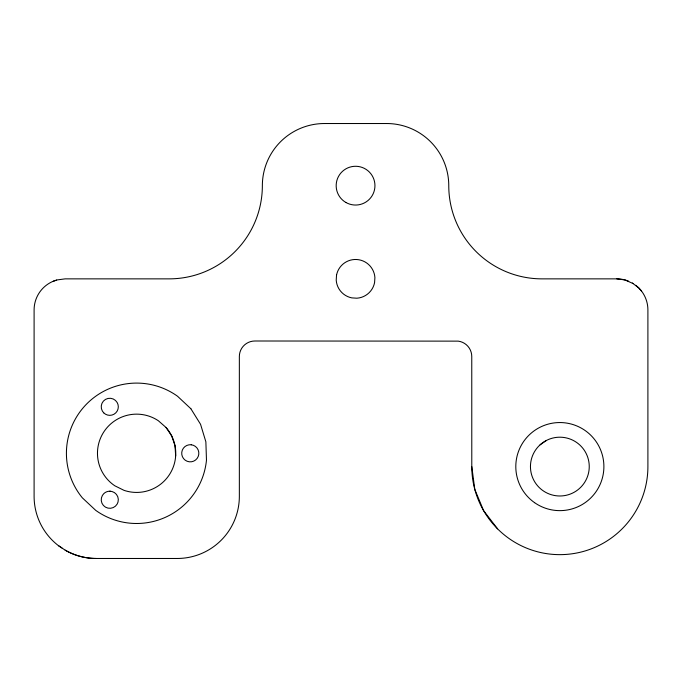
<?xml version="1.0" encoding="UTF-8"?>
<svg xmlns="http://www.w3.org/2000/svg" width="682" height="682" viewBox="0 0 682 682"><rect width="100%" height="100%" fill="white"/><g stroke="black" fill="none" stroke-linecap="round" stroke-linejoin="round"><path stroke-width="1.02" d="M540.084 444.826L546.393 440.453A29.403 29.403 0 0 1 589.214 468.014A29.403 29.403 0 0 1 543.938 491.313A29.403 29.403 0 0 1 546.393 440.453M497.587 528.857L483.589 510.622L474.791 489.386L471.791 466.59L471.765 356.533A15.533 15.533 0 0 0 458.261 341.136L254.88 341A15.533 15.533 0 0 0 239.348 356.524L239.348 496.343A62.139 62.139 0 0 1 177.218 558.473L96.239 558.473A62.139 62.139 0 0 1 65.165 550.152L58.413 545.634A62.139 62.139 0 0 1 34.1 496.343L34.1 309.935A31.065 31.065 0 0 1 53.281 281.231L56.623 280.089M53.281 281.231L57.126 279.927L65.165 278.861L169.153 278.861A93.204 93.204 0 0 0 262.357 185.657A62.13 62.13 0 0 1 324.487 123.527L386.626 123.527A62.139 62.139 0 0 1 448.765 185.657A93.204 93.204 0 0 0 541.968 278.861L616.835 278.861L624.874 279.927L633.263 283.627M109.802 491.211L112.01 491.509A8.551 8.551 0 0 1 118.029 501.995L117.168 504.058A8.551 8.551 0 0 1 105.48 507.152A8.551 8.551 0 0 1 102.385 495.464L103.749 493.7A8.551 8.551 0 0 1 109.802 491.211L110.518 491.304M58.413 545.634L61.951 547.996M632.367 283.03L638.804 287.966L641.481 291.018M166.067 427.512L158.386 420.768A39.138 39.138 0 0 0 104.09 431.501A39.138 39.138 0 0 0 114.823 485.797L123.979 490.332A39.138 39.138 0 0 0 166.067 427.512L171.728 436.011L175.001 445.696L175.658 455.891M616.835 278.861A31.065 31.065 0 0 1 628.719 281.231M635.743 285.281A31.065 31.065 0 0 1 647.9 309.935L647.9 466.59A88.055 88.055 0 0 1 559.845 554.645A88.055 88.055 0 0 1 471.791 466.59M96.239 558.473A62.147 62.147 0 0 1 65.165 550.152M336.541 275.11L336.217 280.166A19.386 19.386 0 0 0 351.81 297.881L356.857 298.204A19.386 19.386 0 0 0 374.58 282.621L374.904 277.565A19.386 19.386 0 0 0 336.541 275.11M191.25 444.775L189.016 444.817A8.559 8.559 0 0 0 181.77 452.311L181.804 454.544A8.559 8.559 0 0 0 198.777 454.255L198.743 452.021A8.559 8.559 0 0 0 191.25 444.775M190.866 408.731L177.49 396.208A70.212 70.212 0 0 0 82.343 497.834L95.727 510.366A70.212 70.212 0 0 0 206.476 460.145L205.87 441.834L200.551 424.289L190.866 408.731M103.732 412.857L102.368 411.084A8.551 8.551 0 0 1 105.497 399.405A8.551 8.551 0 0 1 117.176 402.533L118.029 404.597A8.551 8.551 0 0 1 103.732 412.857M534.586 502.668A44.04 44.04 0 0 0 603.723 470.427A44.04 44.04 0 0 0 541.235 426.676A44.04 44.04 0 0 0 534.586 502.668M345.868 202.452A19.386 19.386 0 0 0 374.947 185.657A19.386 19.386 0 0 0 345.868 168.872A19.386 19.386 0 0 0 345.868 202.452"/></g></svg>
